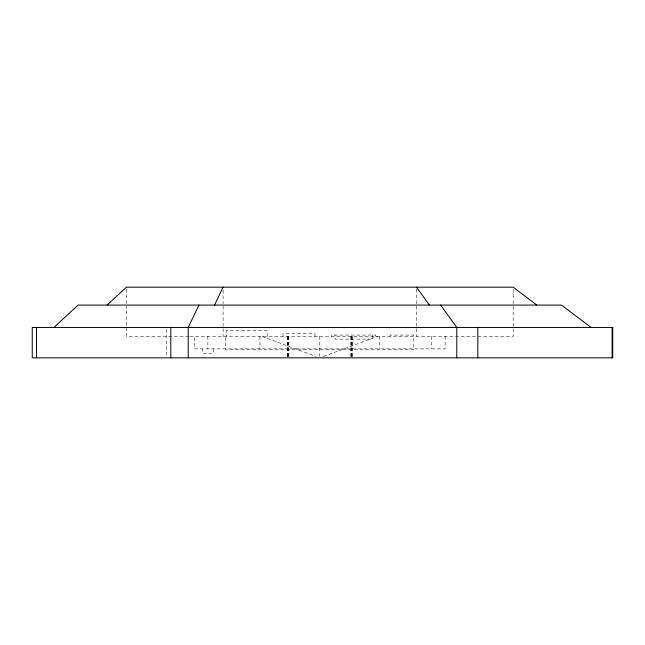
<?xml version="1.0" encoding="UTF-8"?>
<svg xmlns="http://www.w3.org/2000/svg" width="645" height="645" viewBox="0 0 645 645"><rect width="100%" height="100%" fill="white"/><g stroke="black" fill="none" stroke-linecap="round" stroke-linejoin="round"><path stroke-width="0.48" stroke-dasharray="3.23 2.42" d="M323.516 356.451L377.559 336.408M188.856 336.408L126.412 336.408L126.412 306.053M189.864 336.408L513.162 336.408L513.162 306.053M262.015 336.408L316.058 356.451M513.162 289.162L513.162 304.077M445.123 336.408L445.123 348.881L194.451 348.881L194.451 336.408M431.69 336.408L431.69 348.881M416.476 289.162L416.476 304.077M416.476 306.053L416.476 336.408M390.104 336.408L390.104 335.061L413.792 335.061L413.792 349.84L225.79 349.84L225.79 336.408M379.647 336.408L379.647 348.881M375.616 336.408L375.616 335.061L331.659 335.061L331.659 336.408M372.802 335.061L372.802 339.125L335.037 339.125L335.037 335.061M352.202 336.408L352.202 357.83M352.001 336.408L352.001 357.83M351.67 336.408L351.67 357.83M351.251 336.408L351.251 357.83M350.759 336.408L350.759 357.83M319.791 336.408L319.791 357.83M314.978 336.408L314.978 333.747L283.002 333.747L283.002 336.408M288.823 336.408L288.823 357.83M288.323 336.408L288.323 357.83M287.904 336.408L287.904 357.83M287.573 336.408L287.573 357.83M287.372 336.408L287.372 357.83M267.191 336.408L267.191 330.587L226.282 330.587L226.282 336.408M259.927 336.408L259.927 348.881M223.097 290.153L223.097 304.077M223.097 306.053L223.097 336.408M213.253 348.881L213.253 353.226L202.514 353.226L202.514 348.881M207.883 336.408L207.883 348.881M166.539 329.418L166.539 356.854M126.412 289.162L126.412 304.077"/><path stroke-width="0.97" d="M198.926 305.077L188.211 327.458L188.211 357.83M214.535 305.077L223.097 287.17M53.93 327.458L78.069 305.077L561.497 305.077L591.07 327.458M107.102 305.077L126.412 287.17L513.162 287.17L536.817 305.077M440.64 305.077L456.789 327.458L456.789 357.83M416.476 287.17L429.393 305.077M612.129 327.458L612.129 357.83M477.84 327.458L477.84 357.83M170.804 327.458L170.804 357.83M36.523 327.458L36.523 357.83M612.75 327.458L32.25 327.458L32.25 357.83L612.75 357.83L612.75 327.458"/></g></svg>
